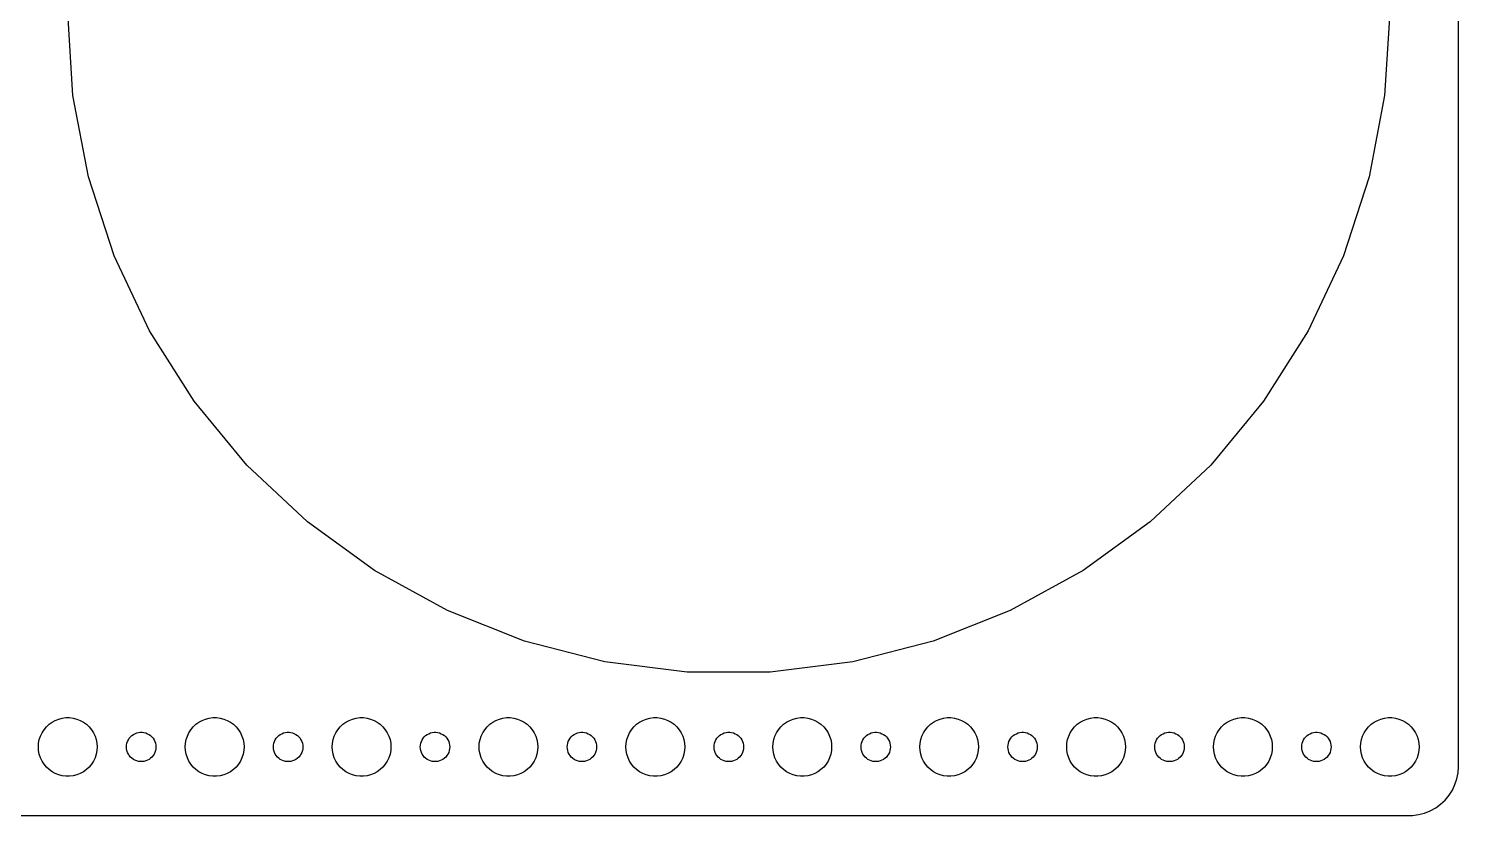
# Model space of a CAD drawing. Header units: metres. Extents: x -284 to 284, y -82 to 82.
# Drawn here: x 138.5 to 284.5, y -82 to -1.6 of the extents above; entities that cross this region are included whole.
import ezdxf

# ---------------------------------------------------------------- set-up
doc = ezdxf.new("R2010")
doc.units = ezdxf.units.M

msp = doc.modelspace()

# ---------------------------------------------------------------- linework, layer by layer
for p, q in [((284.5, -77), (284.5, 77)), ((143.032, -8.46), (142.5, 0)), ((277.5, 0), (276.968, -8.46)), ((144.621, -16.7866), (143.032, -8.46)), ((276.968, -8.46), (275.379, -16.7866)), ((147.24, -24.8484), (144.621, -16.7866)), ((275.379, -16.7866), (272.76, -24.8484)), ((150.849, -32.5184), (147.24, -24.8484)), ((272.76, -24.8484), (269.151, -32.5184)), ((155.391, -39.6755), (150.849, -32.5184)), ((269.151, -32.5184), (264.609, -39.6755)), ((160.795, -46.2069), (155.391, -39.6755)), ((264.609, -39.6755), (259.205, -46.2069)), ((166.974, -52.0096), (160.795, -46.2069)), ((259.205, -46.2069), (253.026, -52.0096)), ((173.832, -56.9921), (166.974, -52.0096)), ((253.026, -52.0096), (246.168, -56.9921)), ((181.26, -61.0758), (173.832, -56.9921)), ((246.168, -56.9921), (238.74, -61.0758)), ((189.141, -64.1963), (181.26, -61.0758)), ((238.74, -61.0758), (230.859, -64.1963)), ((197.352, -66.3044), (189.141, -64.1963)), ((230.859, -64.1963), (222.648, -66.3044)), ((205.762, -67.3668), (197.352, -66.3044)), ((222.648, -66.3044), (214.238, -67.3668)), ((214.238, -67.3668), (205.762, -67.3668)), ((140.073, -73.2366), (140.313, -72.9464)), ((140.313, -72.9464), (140.588, -72.6885)), ((140.588, -72.6885), (140.893, -72.467)), ((140.893, -72.467), (141.223, -72.2855)), ((141.223, -72.2855), (141.573, -72.1468)), ((141.573, -72.1468), (141.938, -72.0531)), ((141.938, -72.0531), (142.312, -72.0059)), ((142.312, -72.0059), (142.688, -72.0059)), ((142.688, -72.0059), (143.062, -72.0531)), ((143.062, -72.0531), (143.427, -72.1468)), ((143.427, -72.1468), (143.777, -72.2855)), ((143.777, -72.2855), (144.107, -72.467)), ((144.107, -72.467), (144.412, -72.6885)), ((144.412, -72.6885), (144.687, -72.9464)), ((144.687, -72.9464), (144.927, -73.2366)), ((155.073, -73.2366), (155.313, -72.9464)), ((155.313, -72.9464), (155.588, -72.6885)), ((155.588, -72.6885), (155.893, -72.467)), ((155.893, -72.467), (156.223, -72.2855)), ((156.223, -72.2855), (156.573, -72.1468)), ((156.573, -72.1468), (156.938, -72.0531)), ((156.938, -72.0531), (157.312, -72.0059)), ((157.312, -72.0059), (157.688, -72.0059)), ((157.688, -72.0059), (158.062, -72.0531)), ((158.062, -72.0531), (158.427, -72.1468)), ((158.427, -72.1468), (158.777, -72.2855)), ((158.777, -72.2855), (159.107, -72.467)), ((159.107, -72.467), (159.412, -72.6885)), ((159.412, -72.6885), (159.687, -72.9464)), ((159.687, -72.9464), (159.927, -73.2366)), ((170.073, -73.2366), (170.313, -72.9464)), ((170.313, -72.9464), (170.588, -72.6885)), ((170.588, -72.6885), (170.893, -72.467)), ((170.893, -72.467), (171.223, -72.2855)), ((171.223, -72.2855), (171.573, -72.1468)), ((171.573, -72.1468), (171.938, -72.0531)), ((171.938, -72.0531), (172.312, -72.0059)), ((172.312, -72.0059), (172.688, -72.0059)), ((172.688, -72.0059), (173.062, -72.0531)), ((173.062, -72.0531), (173.427, -72.1468)), ((173.427, -72.1468), (173.777, -72.2855)), ((173.777, -72.2855), (174.107, -72.467)), ((174.107, -72.467), (174.412, -72.6885)), ((174.412, -72.6885), (174.687, -72.9464)), ((174.687, -72.9464), (174.927, -73.2366)), ((185.073, -73.2366), (185.313, -72.9464)), ((185.313, -72.9464), (185.588, -72.6885)), ((185.588, -72.6885), (185.893, -72.467)), ((185.893, -72.467), (186.223, -72.2855)), ((186.223, -72.2855), (186.573, -72.1468)), ((186.573, -72.1468), (186.938, -72.0531)), ((186.938, -72.0531), (187.312, -72.0059)), ((187.312, -72.0059), (187.688, -72.0059)), ((187.688, -72.0059), (188.062, -72.0531)), ((188.062, -72.0531), (188.427, -72.1468)), ((188.427, -72.1468), (188.777, -72.2855)), ((188.777, -72.2855), (189.107, -72.467)), ((189.107, -72.467), (189.412, -72.6885)), ((189.412, -72.6885), (189.687, -72.9464)), ((189.687, -72.9464), (189.927, -73.2366)), ((200.073, -73.2366), (200.313, -72.9464)), ((200.313, -72.9464), (200.588, -72.6885)), ((200.588, -72.6885), (200.893, -72.467)), ((200.893, -72.467), (201.223, -72.2855)), ((201.223, -72.2855), (201.573, -72.1468)), ((201.573, -72.1468), (201.938, -72.0531)), ((201.938, -72.0531), (202.312, -72.0059)), ((202.312, -72.0059), (202.688, -72.0059)), ((202.688, -72.0059), (203.062, -72.0531)), ((203.062, -72.0531), (203.427, -72.1468)), ((203.427, -72.1468), (203.777, -72.2855)), ((203.777, -72.2855), (204.107, -72.467)), ((204.107, -72.467), (204.412, -72.6885)), ((204.412, -72.6885), (204.687, -72.9464)), ((204.687, -72.9464), (204.927, -73.2366)), ((215.073, -73.2366), (215.313, -72.9464)), ((215.313, -72.9464), (215.588, -72.6885)), ((215.588, -72.6885), (215.893, -72.467)), ((215.893, -72.467), (216.223, -72.2855)), ((216.223, -72.2855), (216.573, -72.1468)), ((216.573, -72.1468), (216.938, -72.0531)), ((216.938, -72.0531), (217.312, -72.0059)), ((217.312, -72.0059), (217.688, -72.0059)), ((217.688, -72.0059), (218.062, -72.0531)), ((218.062, -72.0531), (218.427, -72.1468)), ((218.427, -72.1468), (218.777, -72.2855)), ((218.777, -72.2855), (219.107, -72.467)), ((219.107, -72.467), (219.412, -72.6885)), ((219.412, -72.6885), (219.687, -72.9464)), ((219.687, -72.9464), (219.927, -73.2366)), ((230.073, -73.2366), (230.313, -72.9464)), ((230.313, -72.9464), (230.588, -72.6885)), ((230.588, -72.6885), (230.893, -72.467)), ((230.893, -72.467), (231.223, -72.2855)), ((231.223, -72.2855), (231.573, -72.1468)), ((231.573, -72.1468), (231.938, -72.0531)), ((231.938, -72.0531), (232.312, -72.0059)), ((232.312, -72.0059), (232.688, -72.0059)), ((232.688, -72.0059), (233.062, -72.0531)), ((233.062, -72.0531), (233.427, -72.1468)), ((233.427, -72.1468), (233.777, -72.2855)), ((233.777, -72.2855), (234.107, -72.467)), ((234.107, -72.467), (234.412, -72.6885)), ((234.412, -72.6885), (234.687, -72.9464)), ((234.687, -72.9464), (234.927, -73.2366)), ((245.073, -73.2366), (245.313, -72.9464)), ((245.313, -72.9464), (245.588, -72.6885)), ((245.588, -72.6885), (245.893, -72.467)), ((245.893, -72.467), (246.223, -72.2855)), ((246.223, -72.2855), (246.573, -72.1468)), ((246.573, -72.1468), (246.938, -72.0531)), ((246.938, -72.0531), (247.312, -72.0059)), ((247.312, -72.0059), (247.688, -72.0059)), ((247.688, -72.0059), (248.062, -72.0531)), ((248.062, -72.0531), (248.427, -72.1468)), ((248.427, -72.1468), (248.777, -72.2855)), ((248.777, -72.2855), (249.107, -72.467)), ((249.107, -72.467), (249.412, -72.6885)), ((249.412, -72.6885), (249.687, -72.9464)), ((249.687, -72.9464), (249.927, -73.2366)), ((260.073, -73.2366), (260.313, -72.9464)), ((260.313, -72.9464), (260.588, -72.6885)), ((260.588, -72.6885), (260.893, -72.467)), ((260.893, -72.467), (261.223, -72.2855)), ((261.223, -72.2855), (261.573, -72.1468)), ((261.573, -72.1468), (261.938, -72.0531)), ((261.938, -72.0531), (262.312, -72.0059)), ((262.312, -72.0059), (262.688, -72.0059)), ((262.688, -72.0059), (263.062, -72.0531)), ((263.062, -72.0531), (263.427, -72.1468)), ((263.427, -72.1468), (263.777, -72.2855)), ((263.777, -72.2855), (264.107, -72.467)), ((264.107, -72.467), (264.412, -72.6885)), ((264.412, -72.6885), (264.687, -72.9464)), ((264.687, -72.9464), (264.927, -73.2366)), ((275.073, -73.2366), (275.313, -72.9464)), ((275.313, -72.9464), (275.588, -72.6885)), ((275.588, -72.6885), (275.893, -72.467)), ((275.893, -72.467), (276.223, -72.2855)), ((276.223, -72.2855), (276.573, -72.1468)), ((276.573, -72.1468), (276.938, -72.0531)), ((276.938, -72.0531), (277.312, -72.0059)), ((277.312, -72.0059), (277.688, -72.0059)), ((277.688, -72.0059), (278.062, -72.0531)), ((278.062, -72.0531), (278.427, -72.1468)), ((278.427, -72.1468), (278.777, -72.2855)), ((278.777, -72.2855), (279.107, -72.467)), ((279.107, -72.467), (279.412, -72.6885)), ((279.412, -72.6885), (279.687, -72.9464)), ((279.687, -72.9464), (279.927, -73.2366)), ((139.524, -74.624), (139.594, -74.2539)), ((139.594, -74.2539), (139.711, -73.8956)), ((139.711, -73.8956), (139.871, -73.5547)), ((139.871, -73.5547), (140.073, -73.2366)), ((144.927, -73.2366), (145.129, -73.5547)), ((145.129, -73.5547), (145.289, -73.8956)), ((145.289, -73.8956), (145.406, -74.2539)), ((145.406, -74.2539), (145.476, -74.624)), ((148.547, -74.627), (148.605, -74.4478)), ((148.605, -74.4478), (148.686, -74.2774)), ((148.686, -74.2774), (148.786, -74.1183)), ((148.786, -74.1183), (148.907, -73.9732)), ((148.907, -73.9732), (149.044, -73.8442)), ((149.044, -73.8442), (149.196, -73.7335)), ((149.196, -73.7335), (149.361, -73.6428)), ((149.361, -73.6428), (149.536, -73.5734)), ((149.536, -73.5734), (149.719, -73.5266)), ((149.719, -73.5266), (149.906, -73.503)), ((149.906, -73.503), (150.094, -73.503)), ((150.094, -73.503), (150.281, -73.5266)), ((150.281, -73.5266), (150.464, -73.5734)), ((150.464, -73.5734), (150.639, -73.6428)), ((150.639, -73.6428), (150.804, -73.7335)), ((150.804, -73.7335), (150.956, -73.8442)), ((150.956, -73.8442), (151.093, -73.9732)), ((151.093, -73.9732), (151.214, -74.1183)), ((151.214, -74.1183), (151.314, -74.2774)), ((151.314, -74.2774), (151.395, -74.4478)), ((151.395, -74.4478), (151.453, -74.627)), ((154.524, -74.624), (154.594, -74.2539)), ((154.594, -74.2539), (154.711, -73.8956)), ((154.711, -73.8956), (154.871, -73.5547)), ((154.871, -73.5547), (155.073, -73.2366)), ((159.927, -73.2366), (160.129, -73.5547)), ((160.129, -73.5547), (160.289, -73.8956)), ((160.289, -73.8956), (160.406, -74.2539)), ((160.406, -74.2539), (160.476, -74.624)), ((163.547, -74.627), (163.605, -74.4478)), ((163.605, -74.4478), (163.686, -74.2774)), ((163.686, -74.2774), (163.786, -74.1183)), ((163.786, -74.1183), (163.907, -73.9732)), ((163.907, -73.9732), (164.044, -73.8442)), ((164.044, -73.8442), (164.196, -73.7335)), ((164.196, -73.7335), (164.361, -73.6428)), ((164.361, -73.6428), (164.536, -73.5734)), ((164.536, -73.5734), (164.719, -73.5266)), ((164.719, -73.5266), (164.906, -73.503)), ((164.906, -73.503), (165.094, -73.503)), ((165.094, -73.503), (165.281, -73.5266)), ((165.281, -73.5266), (165.464, -73.5734)), ((165.464, -73.5734), (165.639, -73.6428)), ((165.639, -73.6428), (165.804, -73.7335)), ((165.804, -73.7335), (165.956, -73.8442)), ((165.956, -73.8442), (166.093, -73.9732)), ((166.093, -73.9732), (166.214, -74.1183)), ((166.214, -74.1183), (166.314, -74.2774)), ((166.314, -74.2774), (166.395, -74.4478)), ((166.395, -74.4478), (166.453, -74.627)), ((169.524, -74.624), (169.594, -74.2539)), ((169.594, -74.2539), (169.711, -73.8956)), ((169.711, -73.8956), (169.871, -73.5547)), ((169.871, -73.5547), (170.073, -73.2366)), ((174.927, -73.2366), (175.129, -73.5547)), ((175.129, -73.5547), (175.289, -73.8956)), ((175.289, -73.8956), (175.406, -74.2539)), ((175.406, -74.2539), (175.476, -74.624)), ((178.547, -74.627), (178.605, -74.4478)), ((178.605, -74.4478), (178.686, -74.2774)), ((178.686, -74.2774), (178.786, -74.1183)), ((178.786, -74.1183), (178.907, -73.9732)), ((178.907, -73.9732), (179.044, -73.8442)), ((179.044, -73.8442), (179.196, -73.7335)), ((179.196, -73.7335), (179.361, -73.6428)), ((179.361, -73.6428), (179.536, -73.5734)), ((179.536, -73.5734), (179.719, -73.5266)), ((179.719, -73.5266), (179.906, -73.503)), ((179.906, -73.503), (180.094, -73.503)), ((180.094, -73.503), (180.281, -73.5266)), ((180.281, -73.5266), (180.464, -73.5734)), ((180.464, -73.5734), (180.639, -73.6428)), ((180.639, -73.6428), (180.804, -73.7335)), ((180.804, -73.7335), (180.956, -73.8442)), ((180.956, -73.8442), (181.093, -73.9732)), ((181.093, -73.9732), (181.214, -74.1183)), ((181.214, -74.1183), (181.314, -74.2774)), ((181.314, -74.2774), (181.395, -74.4478)), ((181.395, -74.4478), (181.453, -74.627)), ((184.524, -74.624), (184.594, -74.2539)), ((184.594, -74.2539), (184.711, -73.8956)), ((184.711, -73.8956), (184.871, -73.5547)), ((184.871, -73.5547), (185.073, -73.2366)), ((189.927, -73.2366), (190.129, -73.5547)), ((190.129, -73.5547), (190.289, -73.8956)), ((190.289, -73.8956), (190.406, -74.2539)), ((190.406, -74.2539), (190.476, -74.624)), ((193.547, -74.627), (193.605, -74.4478)), ((193.605, -74.4478), (193.686, -74.2774)), ((193.686, -74.2774), (193.786, -74.1183)), ((193.786, -74.1183), (193.907, -73.9732)), ((193.907, -73.9732), (194.044, -73.8442)), ((194.044, -73.8442), (194.196, -73.7335)), ((194.196, -73.7335), (194.361, -73.6428)), ((194.361, -73.6428), (194.536, -73.5734)), ((194.536, -73.5734), (194.719, -73.5266)), ((194.719, -73.5266), (194.906, -73.503)), ((194.906, -73.503), (195.094, -73.503)), ((195.094, -73.503), (195.281, -73.5266)), ((195.281, -73.5266), (195.464, -73.5734)), ((195.464, -73.5734), (195.639, -73.6428)), ((195.639, -73.6428), (195.804, -73.7335)), ((195.804, -73.7335), (195.956, -73.8442)), ((195.956, -73.8442), (196.093, -73.9732)), ((196.093, -73.9732), (196.214, -74.1183)), ((196.214, -74.1183), (196.314, -74.2774)), ((196.314, -74.2774), (196.395, -74.4478)), ((196.395, -74.4478), (196.453, -74.627)), ((199.524, -74.624), (199.594, -74.2539)), ((199.594, -74.2539), (199.711, -73.8956)), ((199.711, -73.8956), (199.871, -73.5547)), ((199.871, -73.5547), (200.073, -73.2366)), ((204.927, -73.2366), (205.129, -73.5547)), ((205.129, -73.5547), (205.289, -73.8956)), ((205.289, -73.8956), (205.406, -74.2539)), ((205.406, -74.2539), (205.476, -74.624)), ((208.547, -74.627), (208.605, -74.4478)), ((208.605, -74.4478), (208.686, -74.2774)), ((208.686, -74.2774), (208.786, -74.1183)), ((208.786, -74.1183), (208.907, -73.9732)), ((208.907, -73.9732), (209.044, -73.8442)), ((209.044, -73.8442), (209.196, -73.7335)), ((209.196, -73.7335), (209.361, -73.6428)), ((209.361, -73.6428), (209.536, -73.5734)), ((209.536, -73.5734), (209.719, -73.5266)), ((209.719, -73.5266), (209.906, -73.503)), ((209.906, -73.503), (210.094, -73.503)), ((210.094, -73.503), (210.281, -73.5266)), ((210.281, -73.5266), (210.464, -73.5734)), ((210.464, -73.5734), (210.639, -73.6428)), ((210.639, -73.6428), (210.804, -73.7335)), ((210.804, -73.7335), (210.956, -73.8442)), ((210.956, -73.8442), (211.093, -73.9732)), ((211.093, -73.9732), (211.214, -74.1183)), ((211.214, -74.1183), (211.314, -74.2774)), ((211.314, -74.2774), (211.395, -74.4478)), ((211.395, -74.4478), (211.453, -74.627)), ((214.524, -74.624), (214.594, -74.2539)), ((214.594, -74.2539), (214.711, -73.8956)), ((214.711, -73.8956), (214.871, -73.5547)), ((214.871, -73.5547), (215.073, -73.2366)), ((219.927, -73.2366), (220.129, -73.5547)), ((220.129, -73.5547), (220.289, -73.8956)), ((220.289, -73.8956), (220.406, -74.2539)), ((220.406, -74.2539), (220.476, -74.624)), ((223.547, -74.627), (223.605, -74.4478)), ((223.605, -74.4478), (223.686, -74.2774)), ((223.686, -74.2774), (223.786, -74.1183)), ((223.786, -74.1183), (223.907, -73.9732)), ((223.907, -73.9732), (224.044, -73.8442)), ((224.044, -73.8442), (224.196, -73.7335)), ((224.196, -73.7335), (224.361, -73.6428)), ((224.361, -73.6428), (224.536, -73.5734)), ((224.536, -73.5734), (224.719, -73.5266)), ((224.719, -73.5266), (224.906, -73.503)), ((224.906, -73.503), (225.094, -73.503)), ((225.094, -73.503), (225.281, -73.5266)), ((225.281, -73.5266), (225.464, -73.5734)), ((225.464, -73.5734), (225.639, -73.6428)), ((225.639, -73.6428), (225.804, -73.7335)), ((225.804, -73.7335), (225.956, -73.8442)), ((225.956, -73.8442), (226.093, -73.9732)), ((226.093, -73.9732), (226.214, -74.1183)), ((226.214, -74.1183), (226.314, -74.2774)), ((226.314, -74.2774), (226.395, -74.4478)), ((226.395, -74.4478), (226.453, -74.627)), ((229.524, -74.624), (229.594, -74.2539)), ((229.594, -74.2539), (229.711, -73.8956)), ((229.711, -73.8956), (229.871, -73.5547)), ((229.871, -73.5547), (230.073, -73.2366)), ((234.927, -73.2366), (235.129, -73.5547)), ((235.129, -73.5547), (235.289, -73.8956)), ((235.289, -73.8956), (235.406, -74.2539)), ((235.406, -74.2539), (235.476, -74.624)), ((238.547, -74.627), (238.605, -74.4478)), ((238.605, -74.4478), (238.686, -74.2774)), ((238.686, -74.2774), (238.786, -74.1183)), ((238.786, -74.1183), (238.907, -73.9732)), ((238.907, -73.9732), (239.044, -73.8442)), ((239.044, -73.8442), (239.196, -73.7335)), ((239.196, -73.7335), (239.361, -73.6428)), ((239.361, -73.6428), (239.536, -73.5734)), ((239.536, -73.5734), (239.719, -73.5266)), ((239.719, -73.5266), (239.906, -73.503)), ((239.906, -73.503), (240.094, -73.503)), ((240.094, -73.503), (240.281, -73.5266)), ((240.281, -73.5266), (240.464, -73.5734)), ((240.464, -73.5734), (240.639, -73.6428)), ((240.639, -73.6428), (240.804, -73.7335)), ((240.804, -73.7335), (240.956, -73.8442)), ((240.956, -73.8442), (241.093, -73.9732)), ((241.093, -73.9732), (241.214, -74.1183)), ((241.214, -74.1183), (241.314, -74.2774)), ((241.314, -74.2774), (241.395, -74.4478)), ((241.395, -74.4478), (241.453, -74.627)), ((244.524, -74.624), (244.594, -74.2539)), ((244.594, -74.2539), (244.711, -73.8956)), ((244.711, -73.8956), (244.871, -73.5547)), ((244.871, -73.5547), (245.073, -73.2366)), ((249.927, -73.2366), (250.129, -73.5547)), ((250.129, -73.5547), (250.289, -73.8956)), ((250.289, -73.8956), (250.406, -74.2539)), ((250.406, -74.2539), (250.476, -74.624)), ((253.547, -74.627), (253.605, -74.4478)), ((253.605, -74.4478), (253.686, -74.2774)), ((253.686, -74.2774), (253.786, -74.1183)), ((253.786, -74.1183), (253.907, -73.9732)), ((253.907, -73.9732), (254.044, -73.8442)), ((254.044, -73.8442), (254.196, -73.7335)), ((254.196, -73.7335), (254.361, -73.6428)), ((254.361, -73.6428), (254.536, -73.5734)), ((254.536, -73.5734), (254.719, -73.5266)), ((254.719, -73.5266), (254.906, -73.503)), ((254.906, -73.503), (255.094, -73.503)), ((255.094, -73.503), (255.281, -73.5266)), ((255.281, -73.5266), (255.464, -73.5734)), ((255.464, -73.5734), (255.639, -73.6428)), ((255.639, -73.6428), (255.804, -73.7335)), ((255.804, -73.7335), (255.956, -73.8442)), ((255.956, -73.8442), (256.093, -73.9732)), ((256.093, -73.9732), (256.214, -74.1183)), ((256.214, -74.1183), (256.314, -74.2774)), ((256.314, -74.2774), (256.395, -74.4478)), ((256.395, -74.4478), (256.453, -74.627)), ((259.524, -74.624), (259.594, -74.2539)), ((259.594, -74.2539), (259.711, -73.8956)), ((259.711, -73.8956), (259.871, -73.5547)), ((259.871, -73.5547), (260.073, -73.2366)), ((264.927, -73.2366), (265.129, -73.5547)), ((265.129, -73.5547), (265.289, -73.8956)), ((265.289, -73.8956), (265.406, -74.2539)), ((265.406, -74.2539), (265.476, -74.624)), ((268.547, -74.627), (268.605, -74.4478)), ((268.605, -74.4478), (268.686, -74.2774)), ((268.686, -74.2774), (268.786, -74.1183)), ((268.786, -74.1183), (268.907, -73.9732)), ((268.907, -73.9732), (269.044, -73.8442)), ((269.044, -73.8442), (269.196, -73.7335)), ((269.196, -73.7335), (269.361, -73.6428)), ((269.361, -73.6428), (269.536, -73.5734)), ((269.536, -73.5734), (269.719, -73.5266)), ((269.719, -73.5266), (269.906, -73.503)), ((269.906, -73.503), (270.094, -73.503)), ((270.094, -73.503), (270.281, -73.5266)), ((270.281, -73.5266), (270.464, -73.5734)), ((270.464, -73.5734), (270.639, -73.6428)), ((270.639, -73.6428), (270.804, -73.7335)), ((270.804, -73.7335), (270.956, -73.8442)), ((270.956, -73.8442), (271.093, -73.9732)), ((271.093, -73.9732), (271.214, -74.1183)), ((271.214, -74.1183), (271.314, -74.2774)), ((271.314, -74.2774), (271.395, -74.4478)), ((271.395, -74.4478), (271.453, -74.627)), ((274.524, -74.624), (274.594, -74.2539)), ((274.594, -74.2539), (274.711, -73.8956)), ((274.711, -73.8956), (274.871, -73.5547)), ((274.871, -73.5547), (275.073, -73.2366)), ((279.927, -73.2366), (280.129, -73.5547)), ((280.129, -73.5547), (280.289, -73.8956)), ((280.289, -73.8956), (280.406, -74.2539)), ((280.406, -74.2539), (280.476, -74.624)), ((139.5, -75), (139.524, -74.624)), ((139.524, -75.376), (139.5, -75)), ((139.594, -75.7461), (139.524, -75.376)), ((139.711, -76.1044), (139.594, -75.7461)), ((145.406, -75.7461), (145.289, -76.1044)), ((145.476, -75.376), (145.406, -75.7461)), ((145.476, -74.624), (145.5, -75)), ((145.5, -75), (145.476, -75.376)), ((148.5, -75), (148.512, -74.812)), ((148.512, -75.188), (148.5, -75)), ((148.512, -74.812), (148.547, -74.627)), ((148.547, -75.373), (148.512, -75.188)), ((148.605, -75.5522), (148.547, -75.373)), ((148.686, -75.7226), (148.605, -75.5522)), ((148.786, -75.8817), (148.686, -75.7226)), ((148.907, -76.0268), (148.786, -75.8817)), ((151.214, -75.8817), (151.093, -76.0268)), ((151.314, -75.7226), (151.214, -75.8817)), ((151.395, -75.5522), (151.314, -75.7226)), ((151.453, -75.373), (151.395, -75.5522)), ((151.453, -74.627), (151.488, -74.812)), ((151.488, -75.188), (151.453, -75.373)), ((151.488, -74.812), (151.5, -75)), ((151.5, -75), (151.488, -75.188)), ((154.5, -75), (154.524, -74.624)), ((154.524, -75.376), (154.5, -75)), ((154.594, -75.7461), (154.524, -75.376)), ((154.711, -76.1044), (154.594, -75.7461)), ((160.406, -75.7461), (160.289, -76.1044)), ((160.476, -75.376), (160.406, -75.7461)), ((160.476, -74.624), (160.5, -75)), ((160.5, -75), (160.476, -75.376)), ((163.5, -75), (163.512, -74.812)), ((163.512, -75.188), (163.5, -75)), ((163.512, -74.812), (163.547, -74.627)), ((163.547, -75.373), (163.512, -75.188)), ((163.605, -75.5522), (163.547, -75.373)), ((163.686, -75.7226), (163.605, -75.5522)), ((163.786, -75.8817), (163.686, -75.7226)), ((163.907, -76.0268), (163.786, -75.8817)), ((166.214, -75.8817), (166.093, -76.0268)), ((166.314, -75.7226), (166.214, -75.8817)), ((166.395, -75.5522), (166.314, -75.7226)), ((166.453, -75.373), (166.395, -75.5522)), ((166.453, -74.627), (166.488, -74.812)), ((166.488, -75.188), (166.453, -75.373)), ((166.488, -74.812), (166.5, -75)), ((166.5, -75), (166.488, -75.188)), ((169.5, -75), (169.524, -74.624)), ((169.524, -75.376), (169.5, -75)), ((169.594, -75.7461), (169.524, -75.376)), ((169.711, -76.1044), (169.594, -75.7461)), ((175.406, -75.7461), (175.289, -76.1044)), ((175.476, -75.376), (175.406, -75.7461)), ((175.476, -74.624), (175.5, -75)), ((175.5, -75), (175.476, -75.376)), ((178.5, -75), (178.512, -74.812)), ((178.512, -75.188), (178.5, -75)), ((178.512, -74.812), (178.547, -74.627)), ((178.547, -75.373), (178.512, -75.188)), ((178.605, -75.5522), (178.547, -75.373)), ((178.686, -75.7226), (178.605, -75.5522)), ((178.786, -75.8817), (178.686, -75.7226)), ((178.907, -76.0268), (178.786, -75.8817)), ((181.214, -75.8817), (181.093, -76.0268)), ((181.314, -75.7226), (181.214, -75.8817)), ((181.395, -75.5522), (181.314, -75.7226)), ((181.453, -75.373), (181.395, -75.5522)), ((181.453, -74.627), (181.488, -74.812)), ((181.488, -75.188), (181.453, -75.373)), ((181.488, -74.812), (181.5, -75)), ((181.5, -75), (181.488, -75.188)), ((184.5, -75), (184.524, -74.624)), ((184.524, -75.376), (184.5, -75)), ((184.594, -75.7461), (184.524, -75.376)), ((184.711, -76.1044), (184.594, -75.7461)), ((190.406, -75.7461), (190.289, -76.1044)), ((190.476, -75.376), (190.406, -75.7461)), ((190.476, -74.624), (190.5, -75)), ((190.5, -75), (190.476, -75.376)), ((193.5, -75), (193.512, -74.812)), ((193.512, -75.188), (193.5, -75)), ((193.512, -74.812), (193.547, -74.627)), ((193.547, -75.373), (193.512, -75.188)), ((193.605, -75.5522), (193.547, -75.373)), ((193.686, -75.7226), (193.605, -75.5522)), ((193.786, -75.8817), (193.686, -75.7226)), ((193.907, -76.0268), (193.786, -75.8817)), ((196.214, -75.8817), (196.093, -76.0268)), ((196.314, -75.7226), (196.214, -75.8817)), ((196.395, -75.5522), (196.314, -75.7226)), ((196.453, -75.373), (196.395, -75.5522)), ((196.453, -74.627), (196.488, -74.812)), ((196.488, -75.188), (196.453, -75.373)), ((196.488, -74.812), (196.5, -75)), ((196.5, -75), (196.488, -75.188)), ((199.5, -75), (199.524, -74.624)), ((199.524, -75.376), (199.5, -75)), ((199.594, -75.7461), (199.524, -75.376)), ((199.711, -76.1044), (199.594, -75.7461)), ((205.406, -75.7461), (205.289, -76.1044)), ((205.476, -75.376), (205.406, -75.7461)), ((205.476, -74.624), (205.5, -75)), ((205.5, -75), (205.476, -75.376)), ((208.5, -75), (208.512, -74.812)), ((208.512, -75.188), (208.5, -75)), ((208.512, -74.812), (208.547, -74.627)), ((208.547, -75.373), (208.512, -75.188)), ((208.605, -75.5522), (208.547, -75.373)), ((208.686, -75.7226), (208.605, -75.5522)), ((208.786, -75.8817), (208.686, -75.7226)), ((208.907, -76.0268), (208.786, -75.8817)), ((211.214, -75.8817), (211.093, -76.0268)), ((211.314, -75.7226), (211.214, -75.8817)), ((211.395, -75.5522), (211.314, -75.7226)), ((211.453, -75.373), (211.395, -75.5522)), ((211.453, -74.627), (211.488, -74.812)), ((211.488, -75.188), (211.453, -75.373)), ((211.488, -74.812), (211.5, -75)), ((211.5, -75), (211.488, -75.188)), ((214.5, -75), (214.524, -74.624)), ((214.524, -75.376), (214.5, -75)), ((214.594, -75.7461), (214.524, -75.376)), ((214.711, -76.1044), (214.594, -75.7461)), ((220.406, -75.7461), (220.289, -76.1044)), ((220.476, -75.376), (220.406, -75.7461)), ((220.476, -74.624), (220.5, -75)), ((220.5, -75), (220.476, -75.376)), ((223.5, -75), (223.512, -74.812)), ((223.512, -75.188), (223.5, -75)), ((223.512, -74.812), (223.547, -74.627)), ((223.547, -75.373), (223.512, -75.188)), ((223.605, -75.5522), (223.547, -75.373)), ((223.686, -75.7226), (223.605, -75.5522)), ((223.786, -75.8817), (223.686, -75.7226)), ((223.907, -76.0268), (223.786, -75.8817)), ((226.214, -75.8817), (226.093, -76.0268)), ((226.314, -75.7226), (226.214, -75.8817)), ((226.395, -75.5522), (226.314, -75.7226)), ((226.453, -75.373), (226.395, -75.5522)), ((226.453, -74.627), (226.488, -74.812)), ((226.488, -75.188), (226.453, -75.373)), ((226.488, -74.812), (226.5, -75)), ((226.5, -75), (226.488, -75.188)), ((229.5, -75), (229.524, -74.624)), ((229.524, -75.376), (229.5, -75)), ((229.594, -75.7461), (229.524, -75.376)), ((229.711, -76.1044), (229.594, -75.7461)), ((235.406, -75.7461), (235.289, -76.1044)), ((235.476, -75.376), (235.406, -75.7461)), ((235.476, -74.624), (235.5, -75)), ((235.5, -75), (235.476, -75.376)), ((238.5, -75), (238.512, -74.812)), ((238.512, -75.188), (238.5, -75)), ((238.512, -74.812), (238.547, -74.627)), ((238.547, -75.373), (238.512, -75.188)), ((238.605, -75.5522), (238.547, -75.373)), ((238.686, -75.7226), (238.605, -75.5522)), ((238.786, -75.8817), (238.686, -75.7226)), ((238.907, -76.0268), (238.786, -75.8817)), ((241.214, -75.8817), (241.093, -76.0268)), ((241.314, -75.7226), (241.214, -75.8817)), ((241.395, -75.5522), (241.314, -75.7226)), ((241.453, -75.373), (241.395, -75.5522)), ((241.453, -74.627), (241.488, -74.812)), ((241.488, -75.188), (241.453, -75.373)), ((241.488, -74.812), (241.5, -75)), ((241.5, -75), (241.488, -75.188)), ((244.5, -75), (244.524, -74.624)), ((244.524, -75.376), (244.5, -75)), ((244.594, -75.7461), (244.524, -75.376)), ((244.711, -76.1044), (244.594, -75.7461)), ((250.406, -75.7461), (250.289, -76.1044)), ((250.476, -75.376), (250.406, -75.7461)), ((250.476, -74.624), (250.5, -75)), ((250.5, -75), (250.476, -75.376)), ((253.5, -75), (253.512, -74.812)), ((253.512, -75.188), (253.5, -75)), ((253.512, -74.812), (253.547, -74.627)), ((253.547, -75.373), (253.512, -75.188)), ((253.605, -75.5522), (253.547, -75.373)), ((253.686, -75.7226), (253.605, -75.5522)), ((253.786, -75.8817), (253.686, -75.7226)), ((253.907, -76.0268), (253.786, -75.8817)), ((256.214, -75.8817), (256.093, -76.0268)), ((256.314, -75.7226), (256.214, -75.8817)), ((256.395, -75.5522), (256.314, -75.7226)), ((256.453, -75.373), (256.395, -75.5522)), ((256.453, -74.627), (256.488, -74.812)), ((256.488, -75.188), (256.453, -75.373)), ((256.488, -74.812), (256.5, -75)), ((256.5, -75), (256.488, -75.188)), ((259.5, -75), (259.524, -74.624)), ((259.524, -75.376), (259.5, -75)), ((259.594, -75.7461), (259.524, -75.376)), ((259.711, -76.1044), (259.594, -75.7461)), ((265.406, -75.7461), (265.289, -76.1044)), ((265.476, -75.376), (265.406, -75.7461)), ((265.476, -74.624), (265.5, -75)), ((265.5, -75), (265.476, -75.376)), ((268.5, -75), (268.512, -74.812)), ((268.512, -75.188), (268.5, -75)), ((268.512, -74.812), (268.547, -74.627)), ((268.547, -75.373), (268.512, -75.188)), ((268.605, -75.5522), (268.547, -75.373)), ((268.686, -75.7226), (268.605, -75.5522)), ((268.786, -75.8817), (268.686, -75.7226)), ((268.907, -76.0268), (268.786, -75.8817)), ((271.214, -75.8817), (271.093, -76.0268)), ((271.314, -75.7226), (271.214, -75.8817)), ((271.395, -75.5522), (271.314, -75.7226)), ((271.453, -75.373), (271.395, -75.5522)), ((271.453, -74.627), (271.488, -74.812)), ((271.488, -75.188), (271.453, -75.373)), ((271.488, -74.812), (271.5, -75)), ((271.5, -75), (271.488, -75.188)), ((274.5, -75), (274.524, -74.624)), ((274.524, -75.376), (274.5, -75)), ((274.594, -75.7461), (274.524, -75.376)), ((274.711, -76.1044), (274.594, -75.7461)), ((280.406, -75.7461), (280.289, -76.1044)), ((280.476, -75.376), (280.406, -75.7461)), ((280.476, -74.624), (280.5, -75)), ((280.5, -75), (280.476, -75.376)), ((139.871, -76.4453), (139.711, -76.1044)), ((140.073, -76.7634), (139.871, -76.4453)), ((140.313, -77.0536), (140.073, -76.7634)), ((140.588, -77.3115), (140.313, -77.0536)), ((140.893, -77.533), (140.588, -77.3115)), ((144.412, -77.3115), (144.107, -77.533)), ((144.687, -77.0536), (144.412, -77.3115)), ((144.927, -76.7634), (144.687, -77.0536)), ((145.129, -76.4453), (144.927, -76.7634)), ((145.289, -76.1044), (145.129, -76.4453)), ((149.044, -76.1558), (148.907, -76.0268)), ((149.196, -76.2665), (149.044, -76.1558)), ((149.361, -76.3572), (149.196, -76.2665)), ((149.536, -76.4266), (149.361, -76.3572)), ((149.719, -76.4734), (149.536, -76.4266)), ((149.906, -76.497), (149.719, -76.4734)), ((150.094, -76.497), (149.906, -76.497)), ((150.281, -76.4734), (150.094, -76.497)), ((150.464, -76.4266), (150.281, -76.4734)), ((150.639, -76.3572), (150.464, -76.4266)), ((150.804, -76.2665), (150.639, -76.3572)), ((150.956, -76.1558), (150.804, -76.2665)), ((151.093, -76.0268), (150.956, -76.1558)), ((154.871, -76.4453), (154.711, -76.1044)), ((155.073, -76.7634), (154.871, -76.4453)), ((155.313, -77.0536), (155.073, -76.7634)), ((155.588, -77.3115), (155.313, -77.0536)), ((155.893, -77.533), (155.588, -77.3115)), ((159.412, -77.3115), (159.107, -77.533)), ((159.687, -77.0536), (159.412, -77.3115)), ((159.927, -76.7634), (159.687, -77.0536)), ((160.129, -76.4453), (159.927, -76.7634)), ((160.289, -76.1044), (160.129, -76.4453)), ((164.044, -76.1558), (163.907, -76.0268)), ((164.196, -76.2665), (164.044, -76.1558)), ((164.361, -76.3572), (164.196, -76.2665)), ((164.536, -76.4266), (164.361, -76.3572)), ((164.719, -76.4734), (164.536, -76.4266)), ((164.906, -76.497), (164.719, -76.4734)), ((165.094, -76.497), (164.906, -76.497)), ((165.281, -76.4734), (165.094, -76.497)), ((165.464, -76.4266), (165.281, -76.4734)), ((165.639, -76.3572), (165.464, -76.4266)), ((165.804, -76.2665), (165.639, -76.3572)), ((165.956, -76.1558), (165.804, -76.2665)), ((166.093, -76.0268), (165.956, -76.1558)), ((169.871, -76.4453), (169.711, -76.1044)), ((170.073, -76.7634), (169.871, -76.4453)), ((170.313, -77.0536), (170.073, -76.7634)), ((170.588, -77.3115), (170.313, -77.0536)), ((170.893, -77.533), (170.588, -77.3115)), ((174.412, -77.3115), (174.107, -77.533)), ((174.687, -77.0536), (174.412, -77.3115)), ((174.927, -76.7634), (174.687, -77.0536)), ((175.129, -76.4453), (174.927, -76.7634)), ((175.289, -76.1044), (175.129, -76.4453)), ((179.044, -76.1558), (178.907, -76.0268)), ((179.196, -76.2665), (179.044, -76.1558)), ((179.361, -76.3572), (179.196, -76.2665)), ((179.536, -76.4266), (179.361, -76.3572)), ((179.719, -76.4734), (179.536, -76.4266)), ((179.906, -76.497), (179.719, -76.4734)), ((180.094, -76.497), (179.906, -76.497)), ((180.281, -76.4734), (180.094, -76.497)), ((180.464, -76.4266), (180.281, -76.4734)), ((180.639, -76.3572), (180.464, -76.4266)), ((180.804, -76.2665), (180.639, -76.3572)), ((180.956, -76.1558), (180.804, -76.2665)), ((181.093, -76.0268), (180.956, -76.1558)), ((184.871, -76.4453), (184.711, -76.1044)), ((185.073, -76.7634), (184.871, -76.4453)), ((185.313, -77.0536), (185.073, -76.7634)), ((185.588, -77.3115), (185.313, -77.0536)), ((185.893, -77.533), (185.588, -77.3115)), ((189.412, -77.3115), (189.107, -77.533)), ((189.687, -77.0536), (189.412, -77.3115)), ((189.927, -76.7634), (189.687, -77.0536)), ((190.129, -76.4453), (189.927, -76.7634)), ((190.289, -76.1044), (190.129, -76.4453)), ((194.044, -76.1558), (193.907, -76.0268)), ((194.196, -76.2665), (194.044, -76.1558)), ((194.361, -76.3572), (194.196, -76.2665)), ((194.536, -76.4266), (194.361, -76.3572)), ((194.719, -76.4734), (194.536, -76.4266)), ((194.906, -76.497), (194.719, -76.4734)), ((195.094, -76.497), (194.906, -76.497)), ((195.281, -76.4734), (195.094, -76.497)), ((195.464, -76.4266), (195.281, -76.4734)), ((195.639, -76.3572), (195.464, -76.4266)), ((195.804, -76.2665), (195.639, -76.3572)), ((195.956, -76.1558), (195.804, -76.2665)), ((196.093, -76.0268), (195.956, -76.1558)), ((199.871, -76.4453), (199.711, -76.1044)), ((200.073, -76.7634), (199.871, -76.4453)), ((200.313, -77.0536), (200.073, -76.7634)), ((200.588, -77.3115), (200.313, -77.0536)), ((200.893, -77.533), (200.588, -77.3115)), ((204.412, -77.3115), (204.107, -77.533)), ((204.687, -77.0536), (204.412, -77.3115)), ((204.927, -76.7634), (204.687, -77.0536)), ((205.129, -76.4453), (204.927, -76.7634)), ((205.289, -76.1044), (205.129, -76.4453)), ((209.044, -76.1558), (208.907, -76.0268)), ((209.196, -76.2665), (209.044, -76.1558)), ((209.361, -76.3572), (209.196, -76.2665)), ((209.536, -76.4266), (209.361, -76.3572)), ((209.719, -76.4734), (209.536, -76.4266)), ((209.906, -76.497), (209.719, -76.4734)), ((210.094, -76.497), (209.906, -76.497)), ((210.281, -76.4734), (210.094, -76.497)), ((210.464, -76.4266), (210.281, -76.4734)), ((210.639, -76.3572), (210.464, -76.4266)), ((210.804, -76.2665), (210.639, -76.3572)), ((210.956, -76.1558), (210.804, -76.2665)), ((211.093, -76.0268), (210.956, -76.1558)), ((214.871, -76.4453), (214.711, -76.1044)), ((215.073, -76.7634), (214.871, -76.4453)), ((215.313, -77.0536), (215.073, -76.7634)), ((215.588, -77.3115), (215.313, -77.0536)), ((215.893, -77.533), (215.588, -77.3115)), ((219.412, -77.3115), (219.107, -77.533)), ((219.687, -77.0536), (219.412, -77.3115)), ((219.927, -76.7634), (219.687, -77.0536)), ((220.129, -76.4453), (219.927, -76.7634)), ((220.289, -76.1044), (220.129, -76.4453)), ((224.044, -76.1558), (223.907, -76.0268)), ((224.196, -76.2665), (224.044, -76.1558)), ((224.361, -76.3572), (224.196, -76.2665)), ((224.536, -76.4266), (224.361, -76.3572)), ((224.719, -76.4734), (224.536, -76.4266)), ((224.906, -76.497), (224.719, -76.4734)), ((225.094, -76.497), (224.906, -76.497)), ((225.281, -76.4734), (225.094, -76.497)), ((225.464, -76.4266), (225.281, -76.4734)), ((225.639, -76.3572), (225.464, -76.4266)), ((225.804, -76.2665), (225.639, -76.3572)), ((225.956, -76.1558), (225.804, -76.2665)), ((226.093, -76.0268), (225.956, -76.1558)), ((229.871, -76.4453), (229.711, -76.1044)), ((230.073, -76.7634), (229.871, -76.4453)), ((230.313, -77.0536), (230.073, -76.7634)), ((230.588, -77.3115), (230.313, -77.0536)), ((230.893, -77.533), (230.588, -77.3115)), ((234.412, -77.3115), (234.107, -77.533)), ((234.687, -77.0536), (234.412, -77.3115)), ((234.927, -76.7634), (234.687, -77.0536)), ((235.129, -76.4453), (234.927, -76.7634)), ((235.289, -76.1044), (235.129, -76.4453)), ((239.044, -76.1558), (238.907, -76.0268)), ((239.196, -76.2665), (239.044, -76.1558)), ((239.361, -76.3572), (239.196, -76.2665)), ((239.536, -76.4266), (239.361, -76.3572)), ((239.719, -76.4734), (239.536, -76.4266)), ((239.906, -76.497), (239.719, -76.4734)), ((240.094, -76.497), (239.906, -76.497)), ((240.281, -76.4734), (240.094, -76.497)), ((240.464, -76.4266), (240.281, -76.4734)), ((240.639, -76.3572), (240.464, -76.4266)), ((240.804, -76.2665), (240.639, -76.3572)), ((240.956, -76.1558), (240.804, -76.2665)), ((241.093, -76.0268), (240.956, -76.1558)), ((244.871, -76.4453), (244.711, -76.1044)), ((245.073, -76.7634), (244.871, -76.4453)), ((245.313, -77.0536), (245.073, -76.7634)), ((245.588, -77.3115), (245.313, -77.0536)), ((245.893, -77.533), (245.588, -77.3115)), ((249.412, -77.3115), (249.107, -77.533)), ((249.687, -77.0536), (249.412, -77.3115)), ((249.927, -76.7634), (249.687, -77.0536)), ((250.129, -76.4453), (249.927, -76.7634)), ((250.289, -76.1044), (250.129, -76.4453)), ((254.044, -76.1558), (253.907, -76.0268)), ((254.196, -76.2665), (254.044, -76.1558)), ((254.361, -76.3572), (254.196, -76.2665)), ((254.536, -76.4266), (254.361, -76.3572)), ((254.719, -76.4734), (254.536, -76.4266)), ((254.906, -76.497), (254.719, -76.4734)), ((255.094, -76.497), (254.906, -76.497)), ((255.281, -76.4734), (255.094, -76.497)), ((255.464, -76.4266), (255.281, -76.4734)), ((255.639, -76.3572), (255.464, -76.4266)), ((255.804, -76.2665), (255.639, -76.3572)), ((255.956, -76.1558), (255.804, -76.2665)), ((256.093, -76.0268), (255.956, -76.1558)), ((259.871, -76.4453), (259.711, -76.1044)), ((260.073, -76.7634), (259.871, -76.4453)), ((260.313, -77.0536), (260.073, -76.7634)), ((260.588, -77.3115), (260.313, -77.0536)), ((260.893, -77.533), (260.588, -77.3115)), ((264.412, -77.3115), (264.107, -77.533)), ((264.687, -77.0536), (264.412, -77.3115)), ((264.927, -76.7634), (264.687, -77.0536)), ((265.129, -76.4453), (264.927, -76.7634)), ((265.289, -76.1044), (265.129, -76.4453)), ((269.044, -76.1558), (268.907, -76.0268)), ((269.196, -76.2665), (269.044, -76.1558)), ((269.361, -76.3572), (269.196, -76.2665)), ((269.536, -76.4266), (269.361, -76.3572)), ((269.719, -76.4734), (269.536, -76.4266)), ((269.906, -76.497), (269.719, -76.4734)), ((270.094, -76.497), (269.906, -76.497)), ((270.281, -76.4734), (270.094, -76.497)), ((270.464, -76.4266), (270.281, -76.4734)), ((270.639, -76.3572), (270.464, -76.4266)), ((270.804, -76.2665), (270.639, -76.3572)), ((270.956, -76.1558), (270.804, -76.2665)), ((271.093, -76.0268), (270.956, -76.1558)), ((274.871, -76.4453), (274.711, -76.1044)), ((275.073, -76.7634), (274.871, -76.4453)), ((275.313, -77.0536), (275.073, -76.7634)), ((275.588, -77.3115), (275.313, -77.0536)), ((275.893, -77.533), (275.588, -77.3115)), ((279.412, -77.3115), (279.107, -77.533)), ((279.687, -77.0536), (279.412, -77.3115)), ((279.927, -76.7634), (279.687, -77.0536)), ((280.129, -76.4453), (279.927, -76.7634)), ((280.289, -76.1044), (280.129, -76.4453)), ((284.461, -77.6267), (284.5, -77)), ((141.223, -77.7145), (140.893, -77.533)), ((141.573, -77.8532), (141.223, -77.7145)), ((141.938, -77.9469), (141.573, -77.8532)), ((142.312, -77.9941), (141.938, -77.9469)), ((142.688, -77.9941), (142.312, -77.9941)), ((143.062, -77.9469), (142.688, -77.9941)), ((143.427, -77.8532), (143.062, -77.9469)), ((143.777, -77.7145), (143.427, -77.8532)), ((144.107, -77.533), (143.777, -77.7145)), ((156.223, -77.7145), (155.893, -77.533)), ((156.573, -77.8532), (156.223, -77.7145)), ((156.938, -77.9469), (156.573, -77.8532)), ((157.312, -77.9941), (156.938, -77.9469)), ((157.688, -77.9941), (157.312, -77.9941)), ((158.062, -77.9469), (157.688, -77.9941)), ((158.427, -77.8532), (158.062, -77.9469)), ((158.777, -77.7145), (158.427, -77.8532)), ((159.107, -77.533), (158.777, -77.7145)), ((171.223, -77.7145), (170.893, -77.533)), ((171.573, -77.8532), (171.223, -77.7145)), ((171.938, -77.9469), (171.573, -77.8532)), ((172.312, -77.9941), (171.938, -77.9469)), ((172.688, -77.9941), (172.312, -77.9941)), ((173.062, -77.9469), (172.688, -77.9941)), ((173.427, -77.8532), (173.062, -77.9469)), ((173.777, -77.7145), (173.427, -77.8532)), ((174.107, -77.533), (173.777, -77.7145)), ((186.223, -77.7145), (185.893, -77.533)), ((186.573, -77.8532), (186.223, -77.7145)), ((186.938, -77.9469), (186.573, -77.8532)), ((187.312, -77.9941), (186.938, -77.9469)), ((187.688, -77.9941), (187.312, -77.9941)), ((188.062, -77.9469), (187.688, -77.9941)), ((188.427, -77.8532), (188.062, -77.9469)), ((188.777, -77.7145), (188.427, -77.8532)), ((189.107, -77.533), (188.777, -77.7145)), ((201.223, -77.7145), (200.893, -77.533)), ((201.573, -77.8532), (201.223, -77.7145)), ((201.938, -77.9469), (201.573, -77.8532)), ((202.312, -77.9941), (201.938, -77.9469)), ((202.688, -77.9941), (202.312, -77.9941)), ((203.062, -77.9469), (202.688, -77.9941)), ((203.427, -77.8532), (203.062, -77.9469)), ((203.777, -77.7145), (203.427, -77.8532)), ((204.107, -77.533), (203.777, -77.7145)), ((216.223, -77.7145), (215.893, -77.533)), ((216.573, -77.8532), (216.223, -77.7145)), ((216.938, -77.9469), (216.573, -77.8532)), ((217.312, -77.9941), (216.938, -77.9469)), ((217.688, -77.9941), (217.312, -77.9941)), ((218.062, -77.9469), (217.688, -77.9941)), ((218.427, -77.8532), (218.062, -77.9469)), ((218.777, -77.7145), (218.427, -77.8532)), ((219.107, -77.533), (218.777, -77.7145)), ((231.223, -77.7145), (230.893, -77.533)), ((231.573, -77.8532), (231.223, -77.7145)), ((231.938, -77.9469), (231.573, -77.8532)), ((232.312, -77.9941), (231.938, -77.9469)), ((232.688, -77.9941), (232.312, -77.9941)), ((233.062, -77.9469), (232.688, -77.9941)), ((233.427, -77.8532), (233.062, -77.9469)), ((233.777, -77.7145), (233.427, -77.8532)), ((234.107, -77.533), (233.777, -77.7145)), ((246.223, -77.7145), (245.893, -77.533)), ((246.573, -77.8532), (246.223, -77.7145)), ((246.938, -77.9469), (246.573, -77.8532)), ((247.312, -77.9941), (246.938, -77.9469)), ((247.688, -77.9941), (247.312, -77.9941)), ((248.062, -77.9469), (247.688, -77.9941)), ((248.427, -77.8532), (248.062, -77.9469)), ((248.777, -77.7145), (248.427, -77.8532)), ((249.107, -77.533), (248.777, -77.7145)), ((261.223, -77.7145), (260.893, -77.533)), ((261.573, -77.8532), (261.223, -77.7145)), ((261.938, -77.9469), (261.573, -77.8532)), ((262.312, -77.9941), (261.938, -77.9469)), ((262.688, -77.9941), (262.312, -77.9941)), ((263.062, -77.9469), (262.688, -77.9941)), ((263.427, -77.8532), (263.062, -77.9469)), ((263.777, -77.7145), (263.427, -77.8532)), ((264.107, -77.533), (263.777, -77.7145)), ((276.223, -77.7145), (275.893, -77.533)), ((276.573, -77.8532), (276.223, -77.7145)), ((276.938, -77.9469), (276.573, -77.8532)), ((277.312, -77.9941), (276.938, -77.9469)), ((277.688, -77.9941), (277.312, -77.9941)), ((278.062, -77.9469), (277.688, -77.9941)), ((278.427, -77.8532), (278.062, -77.9469)), ((278.777, -77.7145), (278.427, -77.8532)), ((279.107, -77.533), (278.777, -77.7145)), ((284.149, -78.8406), (284.343, -78.2434)), ((284.343, -78.2434), (284.461, -77.6267)), ((283.145, -80.4227), (283.545, -79.9389)), ((283.545, -79.9389), (283.882, -79.4088)), ((283.882, -79.4088), (284.149, -78.8406)), ((280.437, -81.9114), (281.045, -81.7553)), ((281.045, -81.7553), (281.629, -81.5241)), ((281.629, -81.5241), (282.179, -81.2216)), ((282.179, -81.2216), (282.687, -80.8526)), ((282.687, -80.8526), (283.145, -80.4227)), ((-279.814, -81.9901), (279.814, -81.9901)), ((279.814, -81.9901), (280.437, -81.9114))]:
    msp.add_line(p, q)

doc.saveas('drawing.dxf')
